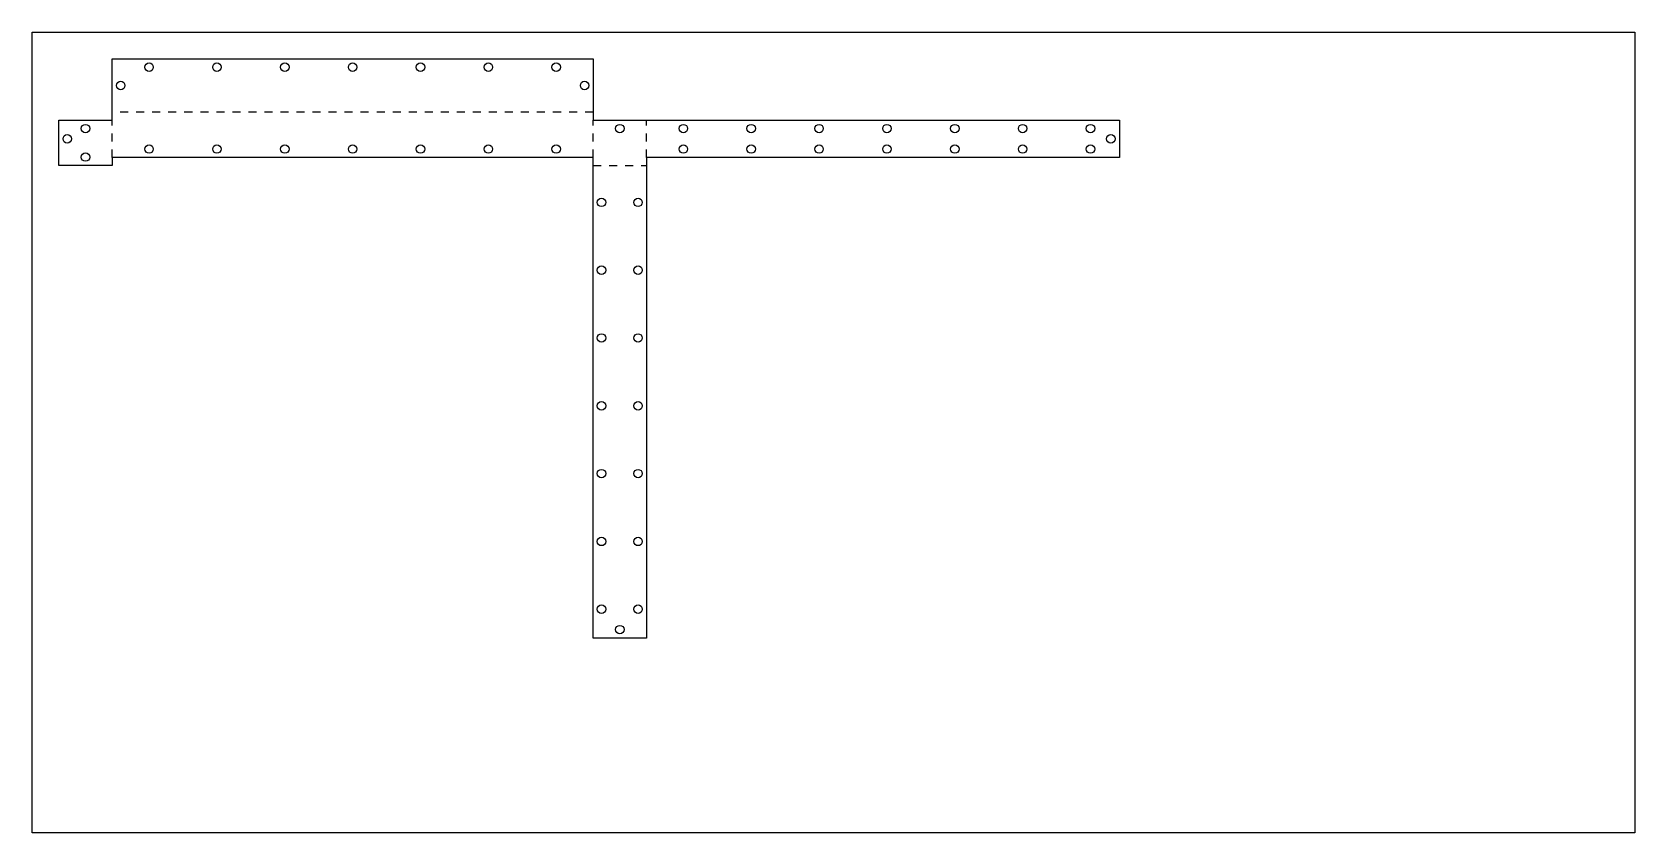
# Model space of a CAD drawing. Header units: metres. Extents: x 0 to 600, y -1550 to 300.
# Drawn here: x 0 to 600, y -310 to -10 of the extents above; entities that cross this region are included whole.
import ezdxf

# ---------------------------------------------------------------- set-up
doc = ezdxf.new("R2010")
doc.units = ezdxf.units.M

msp = doc.modelspace()

# ---------------------------------------------------------------- linework, layer by layer
at = {"layer": '3'}
for p, q in [((30, -43), (30, -20)), ((30, -20), (210, -20)), ((42.2125, -23.175), (42.333341, -22.56749)), ((42.333341, -23.78251), (42.2125, -23.175)), ((42.333341, -22.56749), (42.677468, -22.052468)), ((42.677468, -24.297532), (42.333341, -23.78251)), ((42.677468, -22.052468), (43.19249, -21.708341)), ((43.19249, -21.708341), (43.8, -21.5875)), ((43.8, -21.5875), (44.40751, -21.708341)), ((44.40751, -21.708341), (44.922532, -22.052468)), ((44.922532, -22.052468), (45.266659, -22.56749)), ((45.266659, -23.78251), (44.922532, -24.297532)), ((45.266659, -22.56749), (45.3875, -23.175)), ((45.3875, -23.175), (45.266659, -23.78251)), ((67.6125, -23.175), (67.733341, -22.56749)), ((67.733341, -23.78251), (67.6125, -23.175)), ((67.733341, -22.56749), (68.077468, -22.052468)), ((68.077468, -24.297532), (67.733341, -23.78251)), ((68.077468, -22.052468), (68.59249, -21.708341)), ((68.59249, -21.708341), (69.2, -21.5875)), ((69.2, -21.5875), (69.80751, -21.708341)), ((69.80751, -21.708341), (70.322532, -22.052468)), ((70.322532, -22.052468), (70.666659, -22.56749)), ((70.666659, -23.78251), (70.322532, -24.297532)), ((70.666659, -22.56749), (70.7875, -23.175)), ((70.7875, -23.175), (70.666659, -23.78251)), ((93.0125, -23.175), (93.133341, -22.56749)), ((93.133341, -23.78251), (93.0125, -23.175)), ((93.133341, -22.56749), (93.477468, -22.052468)), ((93.477468, -24.297532), (93.133341, -23.78251)), ((93.477468, -22.052468), (93.99249, -21.708341)), ((93.99249, -21.708341), (94.6, -21.5875)), ((94.6, -21.5875), (95.20751, -21.708341)), ((95.20751, -21.708341), (95.722532, -22.052468)), ((95.722532, -22.052468), (96.066659, -22.56749)), ((96.066659, -23.78251), (95.722532, -24.297532)), ((96.066659, -22.56749), (96.1875, -23.175)), ((96.1875, -23.175), (96.066659, -23.78251)), ((118.4125, -23.175), (118.533341, -22.56749)), ((118.533341, -23.78251), (118.4125, -23.175)), ((118.533341, -22.56749), (118.877468, -22.052468)), ((118.877468, -24.297532), (118.533341, -23.78251)), ((118.877468, -22.052468), (119.39249, -21.708341)), ((119.39249, -21.708341), (120, -21.5875)), ((120, -21.5875), (120.60751, -21.708341)), ((120.60751, -21.708341), (121.122532, -22.052468)), ((121.122532, -22.052468), (121.466659, -22.56749)), ((121.466659, -23.78251), (121.122532, -24.297532)), ((121.466659, -22.56749), (121.5875, -23.175)), ((121.5875, -23.175), (121.466659, -23.78251)), ((143.8125, -23.175), (143.933341, -22.56749)), ((143.933341, -23.78251), (143.8125, -23.175)), ((143.933341, -22.56749), (144.277468, -22.052468)), ((144.277468, -24.297532), (143.933341, -23.78251)), ((144.277468, -22.052468), (144.79249, -21.708341)), ((144.79249, -21.708341), (145.4, -21.5875)), ((145.4, -21.5875), (146.00751, -21.708341)), ((146.00751, -21.708341), (146.522532, -22.052468)), ((146.522532, -22.052468), (146.866659, -22.56749)), ((146.866659, -23.78251), (146.522532, -24.297532)), ((146.866659, -22.56749), (146.9875, -23.175)), ((146.9875, -23.175), (146.866659, -23.78251)), ((169.2125, -23.175), (169.333341, -22.56749)), ((169.333341, -23.78251), (169.2125, -23.175)), ((169.333341, -22.56749), (169.677468, -22.052468)), ((169.677468, -24.297532), (169.333341, -23.78251)), ((169.677468, -22.052468), (170.19249, -21.708341)), ((170.19249, -21.708341), (170.8, -21.5875)), ((170.8, -21.5875), (171.40751, -21.708341)), ((171.40751, -21.708341), (171.922532, -22.052468)), ((171.922532, -22.052468), (172.266659, -22.56749)), ((172.266659, -23.78251), (171.922532, -24.297532)), ((172.266659, -22.56749), (172.3875, -23.175)), ((172.3875, -23.175), (172.266659, -23.78251)), ((194.6125, -23.175), (194.733341, -22.56749)), ((194.733341, -23.78251), (194.6125, -23.175)), ((194.733341, -22.56749), (195.077468, -22.052468)), ((195.077468, -24.297532), (194.733341, -23.78251)), ((195.077468, -22.052468), (195.59249, -21.708341)), ((195.59249, -21.708341), (196.2, -21.5875)), ((196.2, -21.5875), (196.80751, -21.708341)), ((196.80751, -21.708341), (197.322532, -22.052468)), ((197.322532, -22.052468), (197.666659, -22.56749)), ((197.666659, -23.78251), (197.322532, -24.297532)), ((197.666659, -22.56749), (197.7875, -23.175)), ((197.7875, -23.175), (197.666659, -23.78251)), ((210, -20), (210, -43)), ((31.5875, -30), (31.708341, -29.39249)), ((31.708341, -30.60751), (31.5875, -30)), ((31.708341, -29.39249), (32.052468, -28.877468)), ((32.052468, -28.877468), (32.56749, -28.533341)), ((32.56749, -28.533341), (33.175, -28.4125)), ((33.175, -28.4125), (33.78251, -28.533341)), ((33.78251, -28.533341), (34.297532, -28.877468)), ((34.297532, -28.877468), (34.641659, -29.39249)), ((34.641659, -29.39249), (34.7625, -30)), ((34.7625, -30), (34.641659, -30.60751)), ((43.19249, -24.641659), (42.677468, -24.297532)), ((43.8, -24.7625), (43.19249, -24.641659)), ((44.40751, -24.641659), (43.8, -24.7625)), ((44.922532, -24.297532), (44.40751, -24.641659)), ((68.59249, -24.641659), (68.077468, -24.297532)), ((69.2, -24.7625), (68.59249, -24.641659)), ((69.80751, -24.641659), (69.2, -24.7625)), ((70.322532, -24.297532), (69.80751, -24.641659)), ((93.99249, -24.641659), (93.477468, -24.297532)), ((94.6, -24.7625), (93.99249, -24.641659)), ((95.20751, -24.641659), (94.6, -24.7625)), ((95.722532, -24.297532), (95.20751, -24.641659)), ((119.39249, -24.641659), (118.877468, -24.297532)), ((120, -24.7625), (119.39249, -24.641659)), ((120.60751, -24.641659), (120, -24.7625)), ((121.122532, -24.297532), (120.60751, -24.641659)), ((144.79249, -24.641659), (144.277468, -24.297532)), ((145.4, -24.7625), (144.79249, -24.641659)), ((146.00751, -24.641659), (145.4, -24.7625)), ((146.522532, -24.297532), (146.00751, -24.641659)), ((170.19249, -24.641659), (169.677468, -24.297532)), ((170.8, -24.7625), (170.19249, -24.641659)), ((171.40751, -24.641659), (170.8, -24.7625)), ((171.922532, -24.297532), (171.40751, -24.641659)), ((195.59249, -24.641659), (195.077468, -24.297532)), ((196.2, -24.7625), (195.59249, -24.641659)), ((196.80751, -24.641659), (196.2, -24.7625)), ((197.322532, -24.297532), (196.80751, -24.641659)), ((205.2375, -30), (205.358341, -29.39249)), ((205.358341, -30.60751), (205.2375, -30)), ((205.358341, -29.39249), (205.702468, -28.877468)), ((205.702468, -28.877468), (206.21749, -28.533341)), ((206.21749, -28.533341), (206.825, -28.4125)), ((206.825, -28.4125), (207.43251, -28.533341)), ((207.43251, -28.533341), (207.947532, -28.877468)), ((207.947532, -28.877468), (208.291659, -29.39249)), ((208.291659, -29.39249), (208.4125, -30)), ((208.4125, -30), (208.291659, -30.60751)), ((32.052468, -31.122532), (31.708341, -30.60751)), ((32.56749, -31.466659), (32.052468, -31.122532)), ((33.175, -31.5875), (32.56749, -31.466659)), ((33.78251, -31.466659), (33.175, -31.5875)), ((34.297532, -31.122532), (33.78251, -31.466659)), ((34.641659, -30.60751), (34.297532, -31.122532)), ((205.702468, -31.122532), (205.358341, -30.60751)), ((206.21749, -31.466659), (205.702468, -31.122532)), ((206.825, -31.5875), (206.21749, -31.466659)), ((207.43251, -31.466659), (206.825, -31.5875)), ((207.947532, -31.122532), (207.43251, -31.466659)), ((208.291659, -30.60751), (207.947532, -31.122532)), ((10, -60), (10, -43)), ((10, -43), (30, -43)), ((18.4125, -46.175), (18.533341, -45.56749)), ((18.533341, -46.78251), (18.4125, -46.175)), ((18.533341, -45.56749), (18.877468, -45.052468)), ((18.877468, -47.297532), (18.533341, -46.78251)), ((18.877468, -45.052468), (19.39249, -44.708341)), ((19.39249, -47.641659), (18.877468, -47.297532)), ((19.39249, -44.708341), (20, -44.5875)), ((20, -47.7625), (19.39249, -47.641659)), ((20, -44.5875), (20.60751, -44.708341)), ((20.60751, -47.641659), (20, -47.7625)), ((20.60751, -44.708341), (21.122532, -45.052468)), ((21.122532, -47.297532), (20.60751, -47.641659)), ((21.122532, -45.052468), (21.466659, -45.56749)), ((21.466659, -46.78251), (21.122532, -47.297532)), ((21.466659, -45.56749), (21.5875, -46.175)), ((21.5875, -46.175), (21.466659, -46.78251)), ((210, -43), (407, -43)), ((218.4125, -46.175), (218.533341, -45.56749)), ((218.533341, -46.78251), (218.4125, -46.175)), ((218.533341, -45.56749), (218.877468, -45.052468)), ((218.877468, -47.297532), (218.533341, -46.78251)), ((218.877468, -45.052468), (219.39249, -44.708341)), ((219.39249, -47.641659), (218.877468, -47.297532)), ((219.39249, -44.708341), (220, -44.5875)), ((220, -47.7625), (219.39249, -47.641659)), ((220, -44.5875), (220.60751, -44.708341)), ((220.60751, -47.641659), (220, -47.7625)), ((220.60751, -44.708341), (221.122532, -45.052468)), ((221.122532, -47.297532), (220.60751, -47.641659)), ((221.122532, -45.052468), (221.466659, -45.56749)), ((221.466659, -46.78251), (221.122532, -47.297532)), ((221.466659, -45.56749), (221.5875, -46.175)), ((221.5875, -46.175), (221.466659, -46.78251)), ((242.2125, -46.175), (242.333341, -45.56749)), ((242.333341, -46.78251), (242.2125, -46.175)), ((242.333341, -45.56749), (242.677468, -45.052468)), ((242.677468, -47.297532), (242.333341, -46.78251)), ((242.677468, -45.052468), (243.19249, -44.708341)), ((243.19249, -47.641659), (242.677468, -47.297532)), ((243.19249, -44.708341), (243.8, -44.5875)), ((243.8, -47.7625), (243.19249, -47.641659)), ((243.8, -44.5875), (244.40751, -44.708341)), ((244.40751, -47.641659), (243.8, -47.7625)), ((244.40751, -44.708341), (244.922532, -45.052468)), ((244.922532, -47.297532), (244.40751, -47.641659)), ((244.922532, -45.052468), (245.266659, -45.56749)), ((245.266659, -46.78251), (244.922532, -47.297532)), ((245.266659, -45.56749), (245.3875, -46.175)), ((245.3875, -46.175), (245.266659, -46.78251)), ((267.6125, -46.175), (267.733341, -45.56749)), ((267.733341, -46.78251), (267.6125, -46.175)), ((267.733341, -45.56749), (268.077468, -45.052468)), ((268.077468, -47.297532), (267.733341, -46.78251)), ((268.077468, -45.052468), (268.59249, -44.708341)), ((268.59249, -47.641659), (268.077468, -47.297532)), ((268.59249, -44.708341), (269.2, -44.5875)), ((269.2, -47.7625), (268.59249, -47.641659)), ((269.2, -44.5875), (269.80751, -44.708341)), ((269.80751, -47.641659), (269.2, -47.7625)), ((269.80751, -44.708341), (270.322532, -45.052468)), ((270.322532, -47.297532), (269.80751, -47.641659)), ((270.322532, -45.052468), (270.666659, -45.56749)), ((270.666659, -46.78251), (270.322532, -47.297532)), ((270.666659, -45.56749), (270.7875, -46.175)), ((270.7875, -46.175), (270.666659, -46.78251)), ((293.0125, -46.175), (293.133341, -45.56749)), ((293.133341, -46.78251), (293.0125, -46.175)), ((293.133341, -45.56749), (293.477468, -45.052468)), ((293.477468, -47.297532), (293.133341, -46.78251)), ((293.477468, -45.052468), (293.99249, -44.708341)), ((293.99249, -47.641659), (293.477468, -47.297532)), ((293.99249, -44.708341), (294.6, -44.5875)), ((294.6, -47.7625), (293.99249, -47.641659)), ((294.6, -44.5875), (295.20751, -44.708341)), ((295.20751, -47.641659), (294.6, -47.7625)), ((295.20751, -44.708341), (295.722532, -45.052468)), ((295.722532, -47.297532), (295.20751, -47.641659)), ((295.722532, -45.052468), (296.066659, -45.56749)), ((296.066659, -46.78251), (295.722532, -47.297532)), ((296.066659, -45.56749), (296.1875, -46.175)), ((296.1875, -46.175), (296.066659, -46.78251)), ((318.4125, -46.175), (318.533341, -45.56749)), ((318.533341, -46.78251), (318.4125, -46.175)), ((318.533341, -45.56749), (318.877468, -45.052468)), ((318.877468, -47.297532), (318.533341, -46.78251)), ((318.877468, -45.052468), (319.39249, -44.708341)), ((319.39249, -47.641659), (318.877468, -47.297532)), ((319.39249, -44.708341), (320, -44.5875)), ((320, -47.7625), (319.39249, -47.641659)), ((320, -44.5875), (320.60751, -44.708341)), ((320.60751, -47.641659), (320, -47.7625)), ((320.60751, -44.708341), (321.122532, -45.052468)), ((321.122532, -47.297532), (320.60751, -47.641659)), ((321.122532, -45.052468), (321.466659, -45.56749)), ((321.466659, -46.78251), (321.122532, -47.297532)), ((321.466659, -45.56749), (321.5875, -46.175)), ((321.5875, -46.175), (321.466659, -46.78251)), ((343.8125, -46.175), (343.933341, -45.56749)), ((343.933341, -46.78251), (343.8125, -46.175)), ((343.933341, -45.56749), (344.277468, -45.052468)), ((344.277468, -47.297532), (343.933341, -46.78251)), ((344.277468, -45.052468), (344.79249, -44.708341)), ((344.79249, -47.641659), (344.277468, -47.297532)), ((344.79249, -44.708341), (345.4, -44.5875)), ((345.4, -47.7625), (344.79249, -47.641659)), ((345.4, -44.5875), (346.00751, -44.708341)), ((346.00751, -47.641659), (345.4, -47.7625)), ((346.00751, -44.708341), (346.522532, -45.052468)), ((346.522532, -47.297532), (346.00751, -47.641659)), ((346.522532, -45.052468), (346.866659, -45.56749)), ((346.866659, -46.78251), (346.522532, -47.297532)), ((346.866659, -45.56749), (346.9875, -46.175)), ((346.9875, -46.175), (346.866659, -46.78251)), ((369.2125, -46.175), (369.333341, -45.56749)), ((369.333341, -46.78251), (369.2125, -46.175)), ((369.333341, -45.56749), (369.677468, -45.052468)), ((369.677468, -47.297532), (369.333341, -46.78251)), ((369.677468, -45.052468), (370.19249, -44.708341)), ((370.19249, -47.641659), (369.677468, -47.297532)), ((370.19249, -44.708341), (370.8, -44.5875)), ((370.8, -47.7625), (370.19249, -47.641659)), ((370.8, -44.5875), (371.40751, -44.708341)), ((371.40751, -47.641659), (370.8, -47.7625)), ((371.40751, -44.708341), (371.922532, -45.052468)), ((371.922532, -47.297532), (371.40751, -47.641659)), ((371.922532, -45.052468), (372.266659, -45.56749)), ((372.266659, -46.78251), (371.922532, -47.297532)), ((372.266659, -45.56749), (372.3875, -46.175)), ((372.3875, -46.175), (372.266659, -46.78251)), ((394.6125, -46.175), (394.733341, -45.56749)), ((394.733341, -46.78251), (394.6125, -46.175)), ((394.733341, -45.56749), (395.077468, -45.052468)), ((395.077468, -47.297532), (394.733341, -46.78251)), ((395.077468, -45.052468), (395.59249, -44.708341)), ((395.59249, -47.641659), (395.077468, -47.297532)), ((395.59249, -44.708341), (396.2, -44.5875)), ((396.2, -47.7625), (395.59249, -47.641659)), ((396.2, -44.5875), (396.80751, -44.708341)), ((396.80751, -47.641659), (396.2, -47.7625)), ((396.80751, -44.708341), (397.322532, -45.052468)), ((397.322532, -47.297532), (396.80751, -47.641659)), ((397.322532, -45.052468), (397.666659, -45.56749)), ((397.666659, -46.78251), (397.322532, -47.297532)), ((397.666659, -45.56749), (397.7875, -46.175)), ((397.7875, -46.175), (397.666659, -46.78251)), ((407, -43), (407, -57)), ((11.5875, -50), (11.708341, -49.39249)), ((11.708341, -50.60751), (11.5875, -50)), ((11.708341, -49.39249), (12.052468, -48.877468)), ((12.052468, -51.122532), (11.708341, -50.60751)), ((12.052468, -48.877468), (12.56749, -48.533341)), ((12.56749, -51.466659), (12.052468, -51.122532)), ((12.56749, -48.533341), (13.175, -48.4125)), ((13.175, -51.5875), (12.56749, -51.466659)), ((13.175, -48.4125), (13.78251, -48.533341)), ((13.78251, -51.466659), (13.175, -51.5875)), ((13.78251, -48.533341), (14.297532, -48.877468)), ((14.297532, -51.122532), (13.78251, -51.466659)), ((14.297532, -48.877468), (14.641659, -49.39249)), ((14.641659, -50.60751), (14.297532, -51.122532)), ((14.641659, -49.39249), (14.7625, -50)), ((14.7625, -50), (14.641659, -50.60751)), ((42.2125, -53.825), (42.333341, -53.21749)), ((42.333341, -54.43251), (42.2125, -53.825)), ((42.333341, -53.21749), (42.677468, -52.702468)), ((42.677468, -52.702468), (43.19249, -52.358341)), ((43.19249, -52.358341), (43.8, -52.2375)), ((43.8, -52.2375), (44.40751, -52.358341)), ((44.40751, -52.358341), (44.922532, -52.702468)), ((44.922532, -52.702468), (45.266659, -53.21749)), ((45.266659, -53.21749), (45.3875, -53.825)), ((45.3875, -53.825), (45.266659, -54.43251)), ((67.6125, -53.825), (67.733341, -53.21749)), ((67.733341, -54.43251), (67.6125, -53.825)), ((67.733341, -53.21749), (68.077468, -52.702468)), ((68.077468, -52.702468), (68.59249, -52.358341)), ((68.59249, -52.358341), (69.2, -52.2375)), ((69.2, -52.2375), (69.80751, -52.358341)), ((69.80751, -52.358341), (70.322532, -52.702468)), ((70.322532, -52.702468), (70.666659, -53.21749)), ((70.666659, -53.21749), (70.7875, -53.825)), ((70.7875, -53.825), (70.666659, -54.43251)), ((93.0125, -53.825), (93.133341, -53.21749)), ((93.133341, -54.43251), (93.0125, -53.825)), ((93.133341, -53.21749), (93.477468, -52.702468)), ((93.477468, -52.702468), (93.99249, -52.358341)), ((93.99249, -52.358341), (94.6, -52.2375)), ((94.6, -52.2375), (95.20751, -52.358341)), ((95.20751, -52.358341), (95.722532, -52.702468)), ((95.722532, -52.702468), (96.066659, -53.21749)), ((96.066659, -53.21749), (96.1875, -53.825)), ((96.1875, -53.825), (96.066659, -54.43251)), ((118.4125, -53.825), (118.533341, -53.21749)), ((118.533341, -54.43251), (118.4125, -53.825)), ((118.533341, -53.21749), (118.877468, -52.702468)), ((118.877468, -52.702468), (119.39249, -52.358341)), ((119.39249, -52.358341), (120, -52.2375)), ((120, -52.2375), (120.60751, -52.358341)), ((120.60751, -52.358341), (121.122532, -52.702468)), ((121.122532, -52.702468), (121.466659, -53.21749)), ((121.466659, -53.21749), (121.5875, -53.825)), ((121.5875, -53.825), (121.466659, -54.43251)), ((143.8125, -53.825), (143.933341, -53.21749)), ((143.933341, -54.43251), (143.8125, -53.825)), ((143.933341, -53.21749), (144.277468, -52.702468)), ((144.277468, -52.702468), (144.79249, -52.358341)), ((144.79249, -52.358341), (145.4, -52.2375)), ((145.4, -52.2375), (146.00751, -52.358341)), ((146.00751, -52.358341), (146.522532, -52.702468)), ((146.522532, -52.702468), (146.866659, -53.21749)), ((146.866659, -53.21749), (146.9875, -53.825)), ((146.9875, -53.825), (146.866659, -54.43251)), ((169.2125, -53.825), (169.333341, -53.21749)), ((169.333341, -54.43251), (169.2125, -53.825)), ((169.333341, -53.21749), (169.677468, -52.702468)), ((169.677468, -52.702468), (170.19249, -52.358341)), ((170.19249, -52.358341), (170.8, -52.2375)), ((170.8, -52.2375), (171.40751, -52.358341)), ((171.40751, -52.358341), (171.922532, -52.702468)), ((171.922532, -52.702468), (172.266659, -53.21749)), ((172.266659, -53.21749), (172.3875, -53.825)), ((172.3875, -53.825), (172.266659, -54.43251)), ((194.6125, -53.825), (194.733341, -53.21749)), ((194.733341, -54.43251), (194.6125, -53.825)), ((194.733341, -53.21749), (195.077468, -52.702468)), ((195.077468, -52.702468), (195.59249, -52.358341)), ((195.59249, -52.358341), (196.2, -52.2375)), ((196.2, -52.2375), (196.80751, -52.358341)), ((196.80751, -52.358341), (197.322532, -52.702468)), ((197.322532, -52.702468), (197.666659, -53.21749)), ((197.666659, -53.21749), (197.7875, -53.825)), ((197.7875, -53.825), (197.666659, -54.43251)), ((242.2125, -53.825), (242.333341, -53.21749)), ((242.333341, -54.43251), (242.2125, -53.825)), ((242.333341, -53.21749), (242.677468, -52.702468)), ((242.677468, -52.702468), (243.19249, -52.358341)), ((243.19249, -52.358341), (243.8, -52.2375)), ((243.8, -52.2375), (244.40751, -52.358341)), ((244.40751, -52.358341), (244.922532, -52.702468)), ((244.922532, -52.702468), (245.266659, -53.21749)), ((245.266659, -53.21749), (245.3875, -53.825)), ((245.3875, -53.825), (245.266659, -54.43251)), ((267.6125, -53.825), (267.733341, -53.21749)), ((267.733341, -54.43251), (267.6125, -53.825)), ((267.733341, -53.21749), (268.077468, -52.702468)), ((268.077468, -52.702468), (268.59249, -52.358341)), ((268.59249, -52.358341), (269.2, -52.2375)), ((269.2, -52.2375), (269.80751, -52.358341)), ((269.80751, -52.358341), (270.322532, -52.702468)), ((270.322532, -52.702468), (270.666659, -53.21749)), ((270.666659, -53.21749), (270.7875, -53.825)), ((270.7875, -53.825), (270.666659, -54.43251)), ((293.0125, -53.825), (293.133341, -53.21749)), ((293.133341, -54.43251), (293.0125, -53.825)), ((293.133341, -53.21749), (293.477468, -52.702468)), ((293.477468, -52.702468), (293.99249, -52.358341)), ((293.99249, -52.358341), (294.6, -52.2375)), ((294.6, -52.2375), (295.20751, -52.358341)), ((295.20751, -52.358341), (295.722532, -52.702468)), ((295.722532, -52.702468), (296.066659, -53.21749)), ((296.066659, -53.21749), (296.1875, -53.825)), ((296.1875, -53.825), (296.066659, -54.43251)), ((318.4125, -53.825), (318.533341, -53.21749)), ((318.533341, -54.43251), (318.4125, -53.825)), ((318.533341, -53.21749), (318.877468, -52.702468)), ((318.877468, -52.702468), (319.39249, -52.358341)), ((319.39249, -52.358341), (320, -52.2375)), ((320, -52.2375), (320.60751, -52.358341)), ((320.60751, -52.358341), (321.122532, -52.702468)), ((321.122532, -52.702468), (321.466659, -53.21749)), ((321.466659, -53.21749), (321.5875, -53.825)), ((321.5875, -53.825), (321.466659, -54.43251)), ((343.8125, -53.825), (343.933341, -53.21749)), ((343.933341, -54.43251), (343.8125, -53.825)), ((343.933341, -53.21749), (344.277468, -52.702468)), ((344.277468, -52.702468), (344.79249, -52.358341)), ((344.79249, -52.358341), (345.4, -52.2375)), ((345.4, -52.2375), (346.00751, -52.358341)), ((346.00751, -52.358341), (346.522532, -52.702468)), ((346.522532, -52.702468), (346.866659, -53.21749)), ((346.866659, -53.21749), (346.9875, -53.825)), ((346.9875, -53.825), (346.866659, -54.43251)), ((369.2125, -53.825), (369.333341, -53.21749)), ((369.333341, -54.43251), (369.2125, -53.825)), ((369.333341, -53.21749), (369.677468, -52.702468)), ((369.677468, -52.702468), (370.19249, -52.358341)), ((370.19249, -52.358341), (370.8, -52.2375)), ((370.8, -52.2375), (371.40751, -52.358341)), ((371.40751, -52.358341), (371.922532, -52.702468)), ((371.922532, -52.702468), (372.266659, -53.21749)), ((372.266659, -53.21749), (372.3875, -53.825)), ((372.3875, -53.825), (372.266659, -54.43251)), ((394.6125, -53.825), (394.733341, -53.21749)), ((394.733341, -54.43251), (394.6125, -53.825)), ((394.733341, -53.21749), (395.077468, -52.702468)), ((395.077468, -52.702468), (395.59249, -52.358341)), ((395.59249, -52.358341), (396.2, -52.2375)), ((396.2, -52.2375), (396.80751, -52.358341)), ((396.80751, -52.358341), (397.322532, -52.702468)), ((397.322532, -52.702468), (397.666659, -53.21749)), ((397.666659, -53.21749), (397.7875, -53.825)), ((397.7875, -53.825), (397.666659, -54.43251)), ((402.2375, -50), (402.358341, -49.39249)), ((402.358341, -50.60751), (402.2375, -50)), ((402.358341, -49.39249), (402.702468, -48.877468)), ((402.702468, -51.122532), (402.358341, -50.60751)), ((402.702468, -48.877468), (403.21749, -48.533341)), ((403.21749, -51.466659), (402.702468, -51.122532)), ((403.21749, -48.533341), (403.825, -48.4125)), ((403.825, -51.5875), (403.21749, -51.466659)), ((403.825, -48.4125), (404.43251, -48.533341)), ((404.43251, -51.466659), (403.825, -51.5875)), ((404.43251, -48.533341), (404.947532, -48.877468)), ((404.947532, -51.122532), (404.43251, -51.466659)), ((404.947532, -48.877468), (405.291659, -49.39249)), ((405.291659, -50.60751), (404.947532, -51.122532)), ((405.291659, -49.39249), (405.4125, -50)), ((405.4125, -50), (405.291659, -50.60751)), ((30, -60), (10, -60)), ((18.4125, -56.825), (18.533341, -56.21749)), ((18.533341, -57.43251), (18.4125, -56.825)), ((18.533341, -56.21749), (18.877468, -55.702468)), ((18.877468, -57.947532), (18.533341, -57.43251)), ((18.877468, -55.702468), (19.39249, -55.358341)), ((19.39249, -58.291659), (18.877468, -57.947532)), ((19.39249, -55.358341), (20, -55.2375)), ((20, -58.4125), (19.39249, -58.291659)), ((20, -55.2375), (20.60751, -55.358341)), ((20.60751, -58.291659), (20, -58.4125)), ((20.60751, -55.358341), (21.122532, -55.702468)), ((21.122532, -57.947532), (20.60751, -58.291659)), ((21.122532, -55.702468), (21.466659, -56.21749)), ((21.466659, -57.43251), (21.122532, -57.947532)), ((21.466659, -56.21749), (21.5875, -56.825)), ((21.5875, -56.825), (21.466659, -57.43251)), ((210, -57), (30, -57)), ((30, -57), (30, -60)), ((42.677468, -54.947532), (42.333341, -54.43251)), ((43.19249, -55.291659), (42.677468, -54.947532)), ((43.8, -55.4125), (43.19249, -55.291659)), ((44.40751, -55.291659), (43.8, -55.4125)), ((44.922532, -54.947532), (44.40751, -55.291659)), ((45.266659, -54.43251), (44.922532, -54.947532)), ((68.077468, -54.947532), (67.733341, -54.43251)), ((68.59249, -55.291659), (68.077468, -54.947532)), ((69.2, -55.4125), (68.59249, -55.291659)), ((69.80751, -55.291659), (69.2, -55.4125)), ((70.322532, -54.947532), (69.80751, -55.291659)), ((70.666659, -54.43251), (70.322532, -54.947532)), ((93.477468, -54.947532), (93.133341, -54.43251)), ((93.99249, -55.291659), (93.477468, -54.947532)), ((94.6, -55.4125), (93.99249, -55.291659)), ((95.20751, -55.291659), (94.6, -55.4125)), ((95.722532, -54.947532), (95.20751, -55.291659)), ((96.066659, -54.43251), (95.722532, -54.947532)), ((118.877468, -54.947532), (118.533341, -54.43251)), ((119.39249, -55.291659), (118.877468, -54.947532)), ((120, -55.4125), (119.39249, -55.291659)), ((120.60751, -55.291659), (120, -55.4125)), ((121.122532, -54.947532), (120.60751, -55.291659)), ((121.466659, -54.43251), (121.122532, -54.947532)), ((144.277468, -54.947532), (143.933341, -54.43251)), ((144.79249, -55.291659), (144.277468, -54.947532)), ((145.4, -55.4125), (144.79249, -55.291659)), ((146.00751, -55.291659), (145.4, -55.4125)), ((146.522532, -54.947532), (146.00751, -55.291659)), ((146.866659, -54.43251), (146.522532, -54.947532)), ((169.677468, -54.947532), (169.333341, -54.43251)), ((170.19249, -55.291659), (169.677468, -54.947532)), ((170.8, -55.4125), (170.19249, -55.291659)), ((171.40751, -55.291659), (170.8, -55.4125)), ((171.922532, -54.947532), (171.40751, -55.291659)), ((172.266659, -54.43251), (171.922532, -54.947532)), ((195.077468, -54.947532), (194.733341, -54.43251)), ((195.59249, -55.291659), (195.077468, -54.947532)), ((196.2, -55.4125), (195.59249, -55.291659)), ((196.80751, -55.291659), (196.2, -55.4125)), ((197.322532, -54.947532), (196.80751, -55.291659)), ((197.666659, -54.43251), (197.322532, -54.947532)), ((210, -237), (210, -57)), ((407, -57), (230, -57)), ((230, -57), (230, -237)), ((242.677468, -54.947532), (242.333341, -54.43251)), ((243.19249, -55.291659), (242.677468, -54.947532)), ((243.8, -55.4125), (243.19249, -55.291659)), ((244.40751, -55.291659), (243.8, -55.4125)), ((244.922532, -54.947532), (244.40751, -55.291659)), ((245.266659, -54.43251), (244.922532, -54.947532)), ((268.077468, -54.947532), (267.733341, -54.43251)), ((268.59249, -55.291659), (268.077468, -54.947532)), ((269.2, -55.4125), (268.59249, -55.291659)), ((269.80751, -55.291659), (269.2, -55.4125)), ((270.322532, -54.947532), (269.80751, -55.291659)), ((270.666659, -54.43251), (270.322532, -54.947532)), ((293.477468, -54.947532), (293.133341, -54.43251)), ((293.99249, -55.291659), (293.477468, -54.947532)), ((294.6, -55.4125), (293.99249, -55.291659)), ((295.20751, -55.291659), (294.6, -55.4125)), ((295.722532, -54.947532), (295.20751, -55.291659)), ((296.066659, -54.43251), (295.722532, -54.947532)), ((318.877468, -54.947532), (318.533341, -54.43251)), ((319.39249, -55.291659), (318.877468, -54.947532)), ((320, -55.4125), (319.39249, -55.291659)), ((320.60751, -55.291659), (320, -55.4125)), ((321.122532, -54.947532), (320.60751, -55.291659)), ((321.466659, -54.43251), (321.122532, -54.947532)), ((344.277468, -54.947532), (343.933341, -54.43251)), ((344.79249, -55.291659), (344.277468, -54.947532)), ((345.4, -55.4125), (344.79249, -55.291659)), ((346.00751, -55.291659), (345.4, -55.4125)), ((346.522532, -54.947532), (346.00751, -55.291659)), ((346.866659, -54.43251), (346.522532, -54.947532)), ((369.677468, -54.947532), (369.333341, -54.43251)), ((370.19249, -55.291659), (369.677468, -54.947532)), ((370.8, -55.4125), (370.19249, -55.291659)), ((371.40751, -55.291659), (370.8, -55.4125)), ((371.922532, -54.947532), (371.40751, -55.291659)), ((372.266659, -54.43251), (371.922532, -54.947532)), ((395.077468, -54.947532), (394.733341, -54.43251)), ((395.59249, -55.291659), (395.077468, -54.947532)), ((396.2, -55.4125), (395.59249, -55.291659)), ((396.80751, -55.291659), (396.2, -55.4125)), ((397.322532, -54.947532), (396.80751, -55.291659)), ((397.666659, -54.43251), (397.322532, -54.947532)), ((211.5875, -73.8), (211.708341, -73.19249)), ((211.708341, -74.40751), (211.5875, -73.8)), ((211.708341, -73.19249), (212.052468, -72.677468)), ((212.052468, -74.922532), (211.708341, -74.40751)), ((212.052468, -72.677468), (212.56749, -72.333341)), ((212.56749, -75.266659), (212.052468, -74.922532)), ((212.56749, -72.333341), (213.175, -72.2125)), ((213.175, -75.3875), (212.56749, -75.266659)), ((213.175, -72.2125), (213.78251, -72.333341)), ((213.78251, -75.266659), (213.175, -75.3875)), ((213.78251, -72.333341), (214.297532, -72.677468)), ((214.297532, -74.922532), (213.78251, -75.266659)), ((214.297532, -72.677468), (214.641659, -73.19249)), ((214.641659, -74.40751), (214.297532, -74.922532)), ((214.641659, -73.19249), (214.7625, -73.8)), ((214.7625, -73.8), (214.641659, -74.40751)), ((225.2375, -73.8), (225.358341, -73.19249)), ((225.358341, -74.40751), (225.2375, -73.8)), ((225.358341, -73.19249), (225.702468, -72.677468)), ((225.702468, -74.922532), (225.358341, -74.40751)), ((225.702468, -72.677468), (226.21749, -72.333341)), ((226.21749, -75.266659), (225.702468, -74.922532)), ((226.21749, -72.333341), (226.825, -72.2125)), ((226.825, -75.3875), (226.21749, -75.266659)), ((226.825, -72.2125), (227.43251, -72.333341)), ((227.43251, -75.266659), (226.825, -75.3875)), ((227.43251, -72.333341), (227.947532, -72.677468)), ((227.947532, -74.922532), (227.43251, -75.266659)), ((227.947532, -72.677468), (228.291659, -73.19249)), ((228.291659, -74.40751), (227.947532, -74.922532)), ((228.291659, -73.19249), (228.4125, -73.8)), ((228.4125, -73.8), (228.291659, -74.40751)), ((211.5875, -99.2), (211.708341, -98.59249)), ((211.708341, -99.80751), (211.5875, -99.2)), ((211.708341, -98.59249), (212.052468, -98.077468)), ((212.052468, -100.322532), (211.708341, -99.80751)), ((212.052468, -98.077468), (212.56749, -97.733341)), ((212.56749, -100.666659), (212.052468, -100.322532)), ((212.56749, -97.733341), (213.175, -97.6125)), ((213.175, -100.7875), (212.56749, -100.666659)), ((213.175, -97.6125), (213.78251, -97.733341)), ((213.78251, -100.666659), (213.175, -100.7875)), ((213.78251, -97.733341), (214.297532, -98.077468)), ((214.297532, -100.322532), (213.78251, -100.666659)), ((214.297532, -98.077468), (214.641659, -98.59249)), ((214.641659, -99.80751), (214.297532, -100.322532)), ((214.641659, -98.59249), (214.7625, -99.2)), ((214.7625, -99.2), (214.641659, -99.80751)), ((225.2375, -99.2), (225.358341, -98.59249)), ((225.358341, -99.80751), (225.2375, -99.2)), ((225.358341, -98.59249), (225.702468, -98.077468)), ((225.702468, -100.322532), (225.358341, -99.80751)), ((225.702468, -98.077468), (226.21749, -97.733341)), ((226.21749, -100.666659), (225.702468, -100.322532)), ((226.21749, -97.733341), (226.825, -97.6125)), ((226.825, -100.7875), (226.21749, -100.666659)), ((226.825, -97.6125), (227.43251, -97.733341)), ((227.43251, -100.666659), (226.825, -100.7875)), ((227.43251, -97.733341), (227.947532, -98.077468)), ((227.947532, -100.322532), (227.43251, -100.666659)), ((227.947532, -98.077468), (228.291659, -98.59249)), ((228.291659, -99.80751), (227.947532, -100.322532)), ((228.291659, -98.59249), (228.4125, -99.2)), ((228.4125, -99.2), (228.291659, -99.80751)), ((211.5875, -124.6), (211.708341, -123.99249)), ((211.708341, -125.20751), (211.5875, -124.6)), ((211.708341, -123.99249), (212.052468, -123.477468)), ((212.052468, -125.722532), (211.708341, -125.20751)), ((212.052468, -123.477468), (212.56749, -123.133341)), ((212.56749, -126.066659), (212.052468, -125.722532)), ((212.56749, -123.133341), (213.175, -123.0125)), ((213.175, -123.0125), (213.78251, -123.133341)), ((213.78251, -123.133341), (214.297532, -123.477468)), ((214.297532, -125.722532), (213.78251, -126.066659)), ((214.297532, -123.477468), (214.641659, -123.99249)), ((214.641659, -125.20751), (214.297532, -125.722532)), ((214.641659, -123.99249), (214.7625, -124.6)), ((214.7625, -124.6), (214.641659, -125.20751)), ((225.2375, -124.6), (225.358341, -123.99249)), ((225.358341, -125.20751), (225.2375, -124.6)), ((225.358341, -123.99249), (225.702468, -123.477468)), ((225.702468, -125.722532), (225.358341, -125.20751)), ((225.702468, -123.477468), (226.21749, -123.133341)), ((226.21749, -126.066659), (225.702468, -125.722532)), ((226.21749, -123.133341), (226.825, -123.0125)), ((226.825, -123.0125), (227.43251, -123.133341)), ((227.43251, -123.133341), (227.947532, -123.477468)), ((227.947532, -125.722532), (227.43251, -126.066659)), ((227.947532, -123.477468), (228.291659, -123.99249)), ((228.291659, -125.20751), (227.947532, -125.722532)), ((228.291659, -123.99249), (228.4125, -124.6)), ((228.4125, -124.6), (228.291659, -125.20751)), ((213.175, -126.1875), (212.56749, -126.066659)), ((213.78251, -126.066659), (213.175, -126.1875)), ((226.825, -126.1875), (226.21749, -126.066659)), ((227.43251, -126.066659), (226.825, -126.1875)), ((211.5875, -150), (211.708341, -149.39249)), ((211.708341, -150.60751), (211.5875, -150)), ((211.708341, -149.39249), (212.052468, -148.877468)), ((212.052468, -148.877468), (212.56749, -148.533341)), ((212.56749, -148.533341), (213.175, -148.4125)), ((213.175, -148.4125), (213.78251, -148.533341)), ((213.78251, -148.533341), (214.297532, -148.877468)), ((214.297532, -148.877468), (214.641659, -149.39249)), ((214.641659, -149.39249), (214.7625, -150)), ((214.7625, -150), (214.641659, -150.60751)), ((225.2375, -150), (225.358341, -149.39249)), ((225.358341, -150.60751), (225.2375, -150)), ((225.358341, -149.39249), (225.702468, -148.877468)), ((225.702468, -148.877468), (226.21749, -148.533341)), ((226.21749, -148.533341), (226.825, -148.4125)), ((226.825, -148.4125), (227.43251, -148.533341)), ((227.43251, -148.533341), (227.947532, -148.877468)), ((227.947532, -148.877468), (228.291659, -149.39249)), ((228.291659, -149.39249), (228.4125, -150)), ((228.4125, -150), (228.291659, -150.60751)), ((212.052468, -151.122532), (211.708341, -150.60751)), ((212.56749, -151.466659), (212.052468, -151.122532)), ((213.175, -151.5875), (212.56749, -151.466659)), ((213.78251, -151.466659), (213.175, -151.5875)), ((214.297532, -151.122532), (213.78251, -151.466659)), ((214.641659, -150.60751), (214.297532, -151.122532)), ((225.702468, -151.122532), (225.358341, -150.60751)), ((226.21749, -151.466659), (225.702468, -151.122532)), ((226.825, -151.5875), (226.21749, -151.466659)), ((227.43251, -151.466659), (226.825, -151.5875)), ((227.947532, -151.122532), (227.43251, -151.466659)), ((228.291659, -150.60751), (227.947532, -151.122532)), ((212.052468, -174.277468), (212.56749, -173.933341)), ((212.56749, -173.933341), (213.175, -173.8125)), ((213.175, -173.8125), (213.78251, -173.933341)), ((213.78251, -173.933341), (214.297532, -174.277468)), ((225.702468, -174.277468), (226.21749, -173.933341)), ((226.21749, -173.933341), (226.825, -173.8125)), ((226.825, -173.8125), (227.43251, -173.933341)), ((227.43251, -173.933341), (227.947532, -174.277468)), ((211.5875, -175.4), (211.708341, -174.79249)), ((211.708341, -176.00751), (211.5875, -175.4)), ((211.708341, -174.79249), (212.052468, -174.277468)), ((212.052468, -176.522532), (211.708341, -176.00751)), ((212.56749, -176.866659), (212.052468, -176.522532)), ((213.175, -176.9875), (212.56749, -176.866659)), ((213.78251, -176.866659), (213.175, -176.9875)), ((214.297532, -176.522532), (213.78251, -176.866659)), ((214.297532, -174.277468), (214.641659, -174.79249)), ((214.641659, -176.00751), (214.297532, -176.522532)), ((214.641659, -174.79249), (214.7625, -175.4)), ((214.7625, -175.4), (214.641659, -176.00751)), ((225.2375, -175.4), (225.358341, -174.79249)), ((225.358341, -176.00751), (225.2375, -175.4)), ((225.358341, -174.79249), (225.702468, -174.277468)), ((225.702468, -176.522532), (225.358341, -176.00751)), ((226.21749, -176.866659), (225.702468, -176.522532)), ((226.825, -176.9875), (226.21749, -176.866659)), ((227.43251, -176.866659), (226.825, -176.9875)), ((227.947532, -176.522532), (227.43251, -176.866659)), ((227.947532, -174.277468), (228.291659, -174.79249)), ((228.291659, -176.00751), (227.947532, -176.522532)), ((228.291659, -174.79249), (228.4125, -175.4)), ((228.4125, -175.4), (228.291659, -176.00751)), ((211.5875, -200.8), (211.708341, -200.19249)), ((211.708341, -201.40751), (211.5875, -200.8)), ((211.708341, -200.19249), (212.052468, -199.677468)), ((212.052468, -201.922532), (211.708341, -201.40751)), ((212.052468, -199.677468), (212.56749, -199.333341)), ((212.56749, -202.266659), (212.052468, -201.922532)), ((212.56749, -199.333341), (213.175, -199.2125)), ((213.175, -202.3875), (212.56749, -202.266659)), ((213.175, -199.2125), (213.78251, -199.333341)), ((213.78251, -202.266659), (213.175, -202.3875)), ((213.78251, -199.333341), (214.297532, -199.677468)), ((214.297532, -201.922532), (213.78251, -202.266659)), ((214.297532, -199.677468), (214.641659, -200.19249)), ((214.641659, -201.40751), (214.297532, -201.922532)), ((214.641659, -200.19249), (214.7625, -200.8)), ((214.7625, -200.8), (214.641659, -201.40751)), ((225.2375, -200.8), (225.358341, -200.19249)), ((225.358341, -201.40751), (225.2375, -200.8)), ((225.358341, -200.19249), (225.702468, -199.677468)), ((225.702468, -201.922532), (225.358341, -201.40751)), ((225.702468, -199.677468), (226.21749, -199.333341)), ((226.21749, -202.266659), (225.702468, -201.922532)), ((226.21749, -199.333341), (226.825, -199.2125)), ((226.825, -202.3875), (226.21749, -202.266659)), ((226.825, -199.2125), (227.43251, -199.333341)), ((227.43251, -202.266659), (226.825, -202.3875)), ((227.43251, -199.333341), (227.947532, -199.677468)), ((227.947532, -201.922532), (227.43251, -202.266659)), ((227.947532, -199.677468), (228.291659, -200.19249)), ((228.291659, -201.40751), (227.947532, -201.922532)), ((228.291659, -200.19249), (228.4125, -200.8)), ((228.4125, -200.8), (228.291659, -201.40751)), ((211.5875, -226.2), (211.708341, -225.59249)), ((211.708341, -226.80751), (211.5875, -226.2)), ((211.708341, -225.59249), (212.052468, -225.077468)), ((212.052468, -227.322532), (211.708341, -226.80751)), ((212.052468, -225.077468), (212.56749, -224.733341)), ((212.56749, -227.666659), (212.052468, -227.322532)), ((212.56749, -224.733341), (213.175, -224.6125)), ((213.175, -227.7875), (212.56749, -227.666659)), ((213.175, -224.6125), (213.78251, -224.733341)), ((213.78251, -227.666659), (213.175, -227.7875)), ((213.78251, -224.733341), (214.297532, -225.077468)), ((214.297532, -227.322532), (213.78251, -227.666659)), ((214.297532, -225.077468), (214.641659, -225.59249)), ((214.641659, -226.80751), (214.297532, -227.322532)), ((214.641659, -225.59249), (214.7625, -226.2)), ((214.7625, -226.2), (214.641659, -226.80751)), ((225.2375, -226.2), (225.358341, -225.59249)), ((225.358341, -226.80751), (225.2375, -226.2)), ((225.358341, -225.59249), (225.702468, -225.077468)), ((225.702468, -227.322532), (225.358341, -226.80751)), ((225.702468, -225.077468), (226.21749, -224.733341)), ((226.21749, -227.666659), (225.702468, -227.322532)), ((226.21749, -224.733341), (226.825, -224.6125)), ((226.825, -227.7875), (226.21749, -227.666659)), ((226.825, -224.6125), (227.43251, -224.733341)), ((227.43251, -227.666659), (226.825, -227.7875)), ((227.43251, -224.733341), (227.947532, -225.077468)), ((227.947532, -227.322532), (227.43251, -227.666659)), ((227.947532, -225.077468), (228.291659, -225.59249)), ((228.291659, -226.80751), (227.947532, -227.322532)), ((228.291659, -225.59249), (228.4125, -226.2)), ((228.4125, -226.2), (228.291659, -226.80751)), ((218.4125, -233.825), (218.533341, -233.21749)), ((218.533341, -234.43251), (218.4125, -233.825)), ((218.533341, -233.21749), (218.877468, -232.702468)), ((218.877468, -232.702468), (219.39249, -232.358341)), ((219.39249, -232.358341), (220, -232.2375)), ((220, -232.2375), (220.60751, -232.358341)), ((220.60751, -232.358341), (221.122532, -232.702468)), ((221.122532, -232.702468), (221.466659, -233.21749)), ((221.466659, -233.21749), (221.5875, -233.825)), ((221.5875, -233.825), (221.466659, -234.43251)), ((230, -237), (210, -237)), ((218.877468, -234.947532), (218.533341, -234.43251)), ((219.39249, -235.291659), (218.877468, -234.947532)), ((220, -235.4125), (219.39249, -235.291659)), ((220.60751, -235.291659), (220, -235.4125)), ((221.122532, -234.947532), (220.60751, -235.291659)), ((221.466659, -234.43251), (221.122532, -234.947532))]:
    msp.add_line(p, q, dxfattribs=at)
at = {"layer": 'fold-line'}
for p, q in [((36, -40), (33, -40)), ((42, -40), (39, -40)), ((48, -40), (45, -40)), ((54, -40), (51, -40)), ((60, -40), (57, -40)), ((66, -40), (63, -40)), ((72, -40), (69, -40)), ((78, -40), (75, -40)), ((84, -40), (81, -40)), ((90, -40), (87, -40)), ((96, -40), (93, -40)), ((102, -40), (99, -40)), ((108, -40), (105, -40)), ((114, -40), (111, -40)), ((120, -40), (117, -40)), ((126, -40), (123, -40)), ((132, -40), (129, -40)), ((138, -40), (135, -40)), ((144, -40), (141, -40)), ((150, -40), (147, -40)), ((156, -40), (153, -40)), ((162, -40), (159, -40)), ((168, -40), (165, -40)), ((174, -40), (171, -40)), ((180, -40), (177, -40)), ((186, -40), (183, -40)), ((192, -40), (189, -40)), ((198, -40), (195, -40)), ((204, -40), (201, -40)), ((210, -40), (207, -40)), ((30, -45), (30, -43)), ((30, -51), (30, -48)), ((210, -45), (210, -43)), ((210, -51), (210, -48)), ((230, -45), (230, -43)), ((230, -51), (230, -48)), ((30, -57), (30, -54)), ((210, -57), (210, -54)), ((230, -57), (230, -54)), ((210, -60), (213, -60)), ((216, -60), (219, -60)), ((222, -60), (225, -60)), ((228, -60), (230, -60))]:
    msp.add_line(p, q, dxfattribs=at)
at = {"layer": 'sheet_boundary_2'}
for p, q in [((0, -10), (600, -10)), ((0, -310), (0, -10)), ((600, -10), (600, -310)), ((600, -310), (0, -310))]:
    msp.add_line(p, q, dxfattribs=at)

doc.saveas('drawing.dxf')
